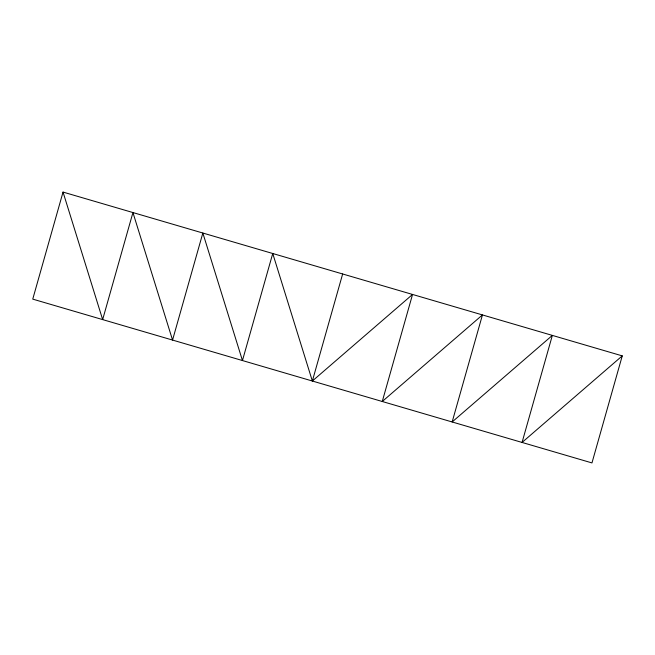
<?xml version="1.0" encoding="UTF-8"?>
<svg xmlns="http://www.w3.org/2000/svg" width="655" height="655" viewBox="0 0 655 655"><rect width="100%" height="100%" fill="white"/><g stroke="black" fill="none" stroke-linecap="round" stroke-linejoin="round"><path stroke-width="0.98" d="M63.036 192.079L32.75 299.122L591.964 462.921L622.25 355.878L63.036 192.079L102.655 319.591L132.94 212.556L172.552 340.068L202.845 233.033L242.456 360.545L272.742 253.501L312.353 381.022L412.544 294.455L382.258 401.499L482.448 314.932L452.155 421.967L552.345 335.409L522.06 442.444L622.25 355.878M312.353 381.022L342.647 273.978"/></g></svg>
